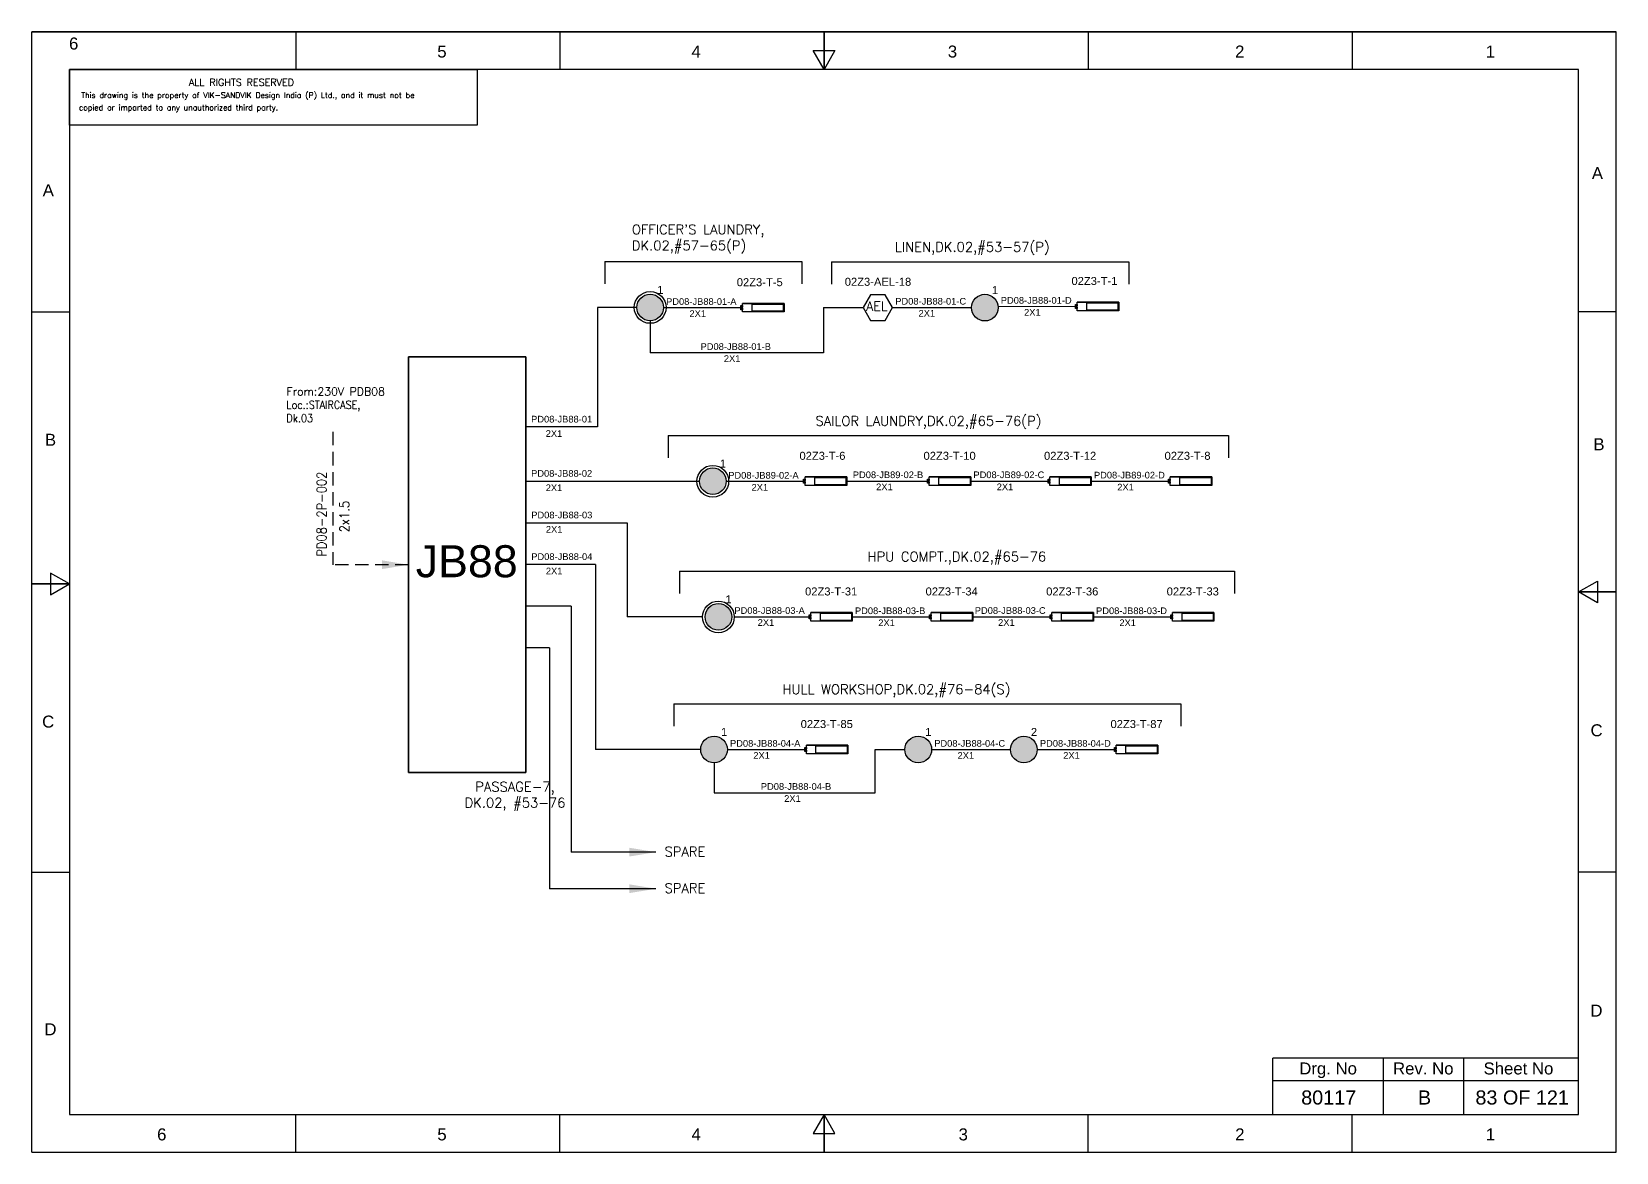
# Model space of a CAD drawing. Header units: inches. Extents: x -3311 to 1429, y -713 to 2436.
# Drawn here: x -2979.2 to -2682.2, y -152.6 to 57.4 of the extents above; entities that cross this region are included whole.
import ezdxf
from ezdxf.enums import TextEntityAlignment as Align

# ---------------------------------------------------------------- set-up
doc = ezdxf.new("R2010")
doc.units = ezdxf.units.IN
doc.linetypes.add('HIDDEN', pattern=[0.375, 0.25, -0.125])
doc.linetypes.add('SOLID', pattern=[0])
for name, color, linetype, lineweight in [('ELEC_TXT-025', 1, 'Continuous', 25), ('HEL-025', 1, 'Continuous', 25), ('HEL-035', 2, 'Continuous', 35)]:
    doc.layers.add(name, color=color, linetype=linetype, lineweight=lineweight)
doc.layers.add('LINE', color=3, linetype='SOLID')
doc.styles.add('_NORMAL', font='arial.ttf')
doc.styles.add('ROMANS', font='simplex.shx', dxfattribs={"width": 0.88})
doc.styles.get("Standard").update_dxf_attribs({"font": 'arial.ttf'})
doc.dimstyles.get("Standard").update_dxf_attribs({"dimtxt": 0.18, "dimasz": 0.18, "dimexe": 0.18, "dimexo": 0.0625, "dimgap": 0.09, "dimtad": 0, "dimtih": 1, "dimtoh": 1, "dimdec": 4, "dimzin": 0, "dimdsep": 46, "dimtxsty": 'Standard', "dimcen": 0.09, "dimadec": 0, "dimazin": 0, "dimtfac": 1, "dimtdec": 4, "dimtofl": 0, "dimtmove": 0, "dimatfit": 3, "dimfxl": 1, "dimtolj": 1, "dimtzin": 0, "dimarcsym": 0})

# ---------------------------------------------------------------- blocks, each defined once
blk = doc.blocks.new('fr')
at = {"color": 7, "linetype": 'Continuous'}
for p, q in [((33763.99, 4500.4), (33466.99, 4500.4)), ((33466.99, 4500.4), (33763.99, 4500.4)), ((33466.99, 4290.33), (33466.99, 4500.4)), ((33516.49, 4500.4), (33516.49, 4493.33)), ((33565.99, 4500.4), (33565.99, 4493.33)), ((33615.49, 4500.4), (33615.49, 4493.33)), ((33615.49, 4493.33), (33615.49, 4500.4)), ((33615.49, 4500.4), (33615.49, 4493.33)), ((33664.99, 4500.4), (33664.99, 4493.33)), ((33714.49, 4500.4), (33714.49, 4493.33)), ((33763.99, 4290.33), (33763.99, 4500.4)), ((33763.99, 4290.33), (33763.99, 4500.4)), ((33615.49, 4493.33), (33613.45, 4496.87)), ((33613.45, 4496.87), (33617.53, 4496.87)), ((33617.53, 4496.87), (33615.49, 4493.33)), ((33756.92, 4493.33), (33474.06, 4493.33)), ((33474.06, 4493.33), (33474.06, 4297.41)), ((33756.92, 4297.41), (33756.92, 4493.33)), ((33466.99, 4447.89), (33474.06, 4447.89)), ((33763.99, 4447.89), (33756.92, 4447.89)), ((33474.06, 4396.87), (33470.53, 4398.91)), ((33470.53, 4398.91), (33470.53, 4394.83)), ((33466.99, 4396.87), (33474.06, 4396.87)), ((33474.06, 4396.87), (33466.99, 4396.87)), ((33466.99, 4396.87), (33474.06, 4396.87)), ((33470.53, 4394.83), (33474.06, 4396.87)), ((33756.92, 4395.37), (33760.45, 4397.41)), ((33760.45, 4397.41), (33760.45, 4393.33)), ((33763.99, 4395.37), (33756.92, 4395.37)), ((33760.45, 4393.33), (33756.92, 4395.37)), ((33756.92, 4395.37), (33763.99, 4395.37)), ((33763.99, 4395.37), (33756.92, 4395.37)), ((33466.99, 4342.85), (33474.06, 4342.85)), ((33763.99, 4342.85), (33756.92, 4342.85)), ((33474.06, 4297.41), (33756.92, 4297.41)), ((33516.49, 4290.33), (33516.49, 4297.41)), ((33565.99, 4290.33), (33565.99, 4297.41)), ((33615.49, 4297.41), (33613.45, 4293.87)), ((33615.49, 4290.33), (33615.49, 4297.41)), ((33617.53, 4293.87), (33615.49, 4297.41)), ((33615.49, 4297.41), (33615.49, 4290.33)), ((33615.49, 4290.33), (33615.49, 4297.41)), ((33664.99, 4290.33), (33664.99, 4297.41)), ((33714.49, 4290.33), (33714.49, 4297.41)), ((33613.45, 4293.87), (33617.53, 4293.87)), ((33466.99, 4290.33), (33763.99, 4290.33)), ((33466.99, 4290.33), (33763.99, 4290.33))]:
    blk.add_line(p, q, dxfattribs=at)
at = {"color": 7, "style": '_NORMAL'}
for s, p in [('6', (33474.86, 4498.18)), ('5', (33543.88, 4496.68)), ('4', (33591.52, 4496.68)), ('3', (33639.57, 4496.68)), ('2', (33693.41, 4496.68)), ('1', (33740.39, 4496.68)), ('A', (33760.45, 4473.88)), ('A', (33470.1, 4470.68)), ('B', (33470.52, 4423.9)), ('B', (33760.74, 4423.06)), ('C', (33470.08, 4371.07)), ('C', (33760.29, 4369.44)), ('D', (33760.27, 4316.89)), ('D', (33470.51, 4313.39)), ('6', (33491.37, 4293.69)), ('5', (33543.89, 4293.69)), ('4', (33591.53, 4293.69)), ('3', (33641.59, 4293.69)), ('2', (33693.43, 4293.69)), ('1', (33740.41, 4293.69))]:
    blk.add_text(s, height=2.25, dxfattribs=at).set_placement(p, align=Align.MIDDLE_CENTER)
blk = doc.blocks.new('A$C4BAD7D21')
at = {"layer": 'HEL-025'}
blk.add_lwpolyline([(-34000, 0), (-34000, 2086), (-18714, 2086), (-18714, 0)], close=True, dxfattribs=at)
at = {"layer": 'HEL-025', "style": 'ROMANS'}
for s, p in [('This drawing is the property of VIK-SANDVIK Design India (P) Ltd., and it must not be', (-33558, 1016)), (' copied or imparted to any unauthorized third party.', (-33785, 550))]:
    blk.add_text(s, height=210, dxfattribs=at).set_placement(p)
at = {"layer": 'HEL-035', "style": 'ROMANS'}
blk.add_text('     ALL RIGHTS RESERVED', height=262.5, dxfattribs=at).set_placement((-30497, 1476))
blk = doc.blocks.new('FIXED_KEY_SWITCH')
h = blk.add_hatch(color=1)
h.dxf.hatch_style = 1
edge = h.paths.add_edge_path()
edge.add_arc((848.13, 1737.46), 2.5, 0, 360)
at = {"color": 1}
blk.add_circle((848.13, 1737.46), 2.5, dxfattribs=at)
at = {"color": 7, "insert": (849.44, 1741.5), "char_height": 1.5, "attachment_point": 1, "style": '_NORMAL'}
blk.add_mtext_dynamic_manual_height_columns('1', width=1.5, gutter_width=7.5, heights=[0], dxfattribs=at)
blk = doc.blocks.new('SWT')
blk.add_blockref('FIXED_KEY_SWITCH', (0, 0))
blk.add_attdef('TAG_NO', (844.55, 1741.11), '', height=1.5)
blk = doc.blocks.new('2A')
at = {"color": 7, "lineweight": -3, "ltscale": 2.5}
blk.add_line((790.02, 1997.62, -0.03), (782.23, 1997.62, -0.03), dxfattribs=at)
at = {"color": 7, "lineweight": -3, "ltscale": 2.5, "elevation": -0.03}
for points in [[(781.91, 1997.21), (782.23, 1997.21), (782.23, 1996.94), (781.91, 1996.94)], [(781.91, 1996.7), (782.23, 1996.7), (782.23, 1996.44), (781.91, 1996.44)], [(782.23, 1997.62), (790.02, 1997.62), (790.02, 1996.02), (782.23, 1996.02)], [(784.03, 1997.5), (789.88, 1997.5), (789.88, 1996.14), (784.03, 1996.14)]]:
    blk.add_lwpolyline(points, close=True, dxfattribs=at)
blk = doc.blocks.new('LED TUBE LIGHT 30W')
blk.add_blockref('2A', (179.91, -357.89))
blk.add_attdef('TAG_NO.', (962.52, 1642.97), '', height=1.5)
blk = doc.blocks.new('AEL')
at = {"color": 4}
blk.add_lwpolyline([(989.98, -190.09), (992.75, -190.09), (994.14, -187.69), (992.75, -185.28), (989.98, -185.28), (988.59, -187.69)], close=True, dxfattribs=at)
at = {"color": 4, "style": 'ROMANS'}
blk.add_text('AEL', height=1.725, dxfattribs=at).set_placement((989.2, -188.27))
blk = doc.blocks.new('AEL_L')
blk.add_blockref('AEL', (0, 0))
blk.add_attdef('TAG_NO', (986.55, -183.59), '', height=1.5)
blk = doc.blocks.new('RHS_SWITCH')
h = blk.add_hatch(color=1)
h.dxf.hatch_style = 1
edge = h.paths.add_edge_path()
edge.add_arc((2068.03, 3653.6), 2, 0, 360)
at = {"color": 1}
blk.add_circle((2068.03, 3653.6), 2, dxfattribs=at)
at = {"color": 7, "insert": (2069.08, 3656.84), "char_height": 1.2, "attachment_point": 1, "style": '_NORMAL'}
blk.add_mtext_dynamic_manual_height_columns('2', width=1.5, gutter_width=7.5, heights=[0], dxfattribs=at)

msp = doc.modelspace()

# ---------------------------------------------------------------- linework, layer by layer
for p, q in [((-2871.79, 14.33, -0.05), (-2834.87, 14.33, -0.05)), ((-2829.32, 14.27, -0.05), (-2773.61, 14.27, -0.05)), ((-2873.19, 5.73), (-2873.19, -16.67)), ((-2865.8, 5.73), (-2873.19, 5.73)), ((-2863.3, 3.23), (-2863.3, -2.74)), ((-2830.81, 5.7), (-2830.81, -2.74)), ((-2830.81, -2.74), (-2863.3, -2.74)), ((-2859.94, -18.29, -0.08), (-2754.89, -18.29, -0.08)), ((-2867.61, -34.64), (-2867.61, -52.27)), ((-2873.53, -42.44), (-2886.59, -42.44)), ((-2873.53, -42.44), (-2873.53, -77.13)), ((-2857.8, -43.67, -0.05), (-2753.77, -43.67, -0.05)), ((-2878.08, -50.24), (-2886.59, -50.24)), ((-2878.08, -50.24), (-2878.08, -96.37)), ((-2853.48, -52.27), (-2867.61, -52.27)), ((-2882.18, -58.04), (-2886.59, -58.04)), ((-2882.18, -58.04), (-2882.18, -103.23)), ((-2858.85, -68.54, -0.05), (-2763.84, -68.54, -0.05)), ((-2853.83, -77.13), (-2873.53, -77.13)), ((-2821.15, -85.26), (-2821.15, -77.13)), ((-2821.15, -77.13), (-2815.55, -77.13)), ((-2851.33, -79.63), (-2851.33, -85.26)), ((-2851.33, -85.26), (-2821.15, -85.26))]:
    msp.add_line(p, q)
at = {"color": 7, "linetype": 'Continuous'}
for p, q in [((-2689.29, -134.97), (-2746.61, -134.97)), ((-2746.61, -145.57), (-2746.61, -134.97)), ((-2725.84, -145.57), (-2725.84, -134.97)), ((-2710.82, -145.57), (-2710.82, -134.97)), ((-2746.61, -139.15), (-2689.29, -139.15))]:
    msp.add_line(p, q, dxfattribs=at)
at = {"linetype": 'HIDDEN', "ltscale": 10}
msp.add_lwpolyline([(-2922.8, -17.61), (-2922.8, -42.49)], dxfattribs=at)
at = {"layer": 'LINE', "color": 0}
for p, q in [((-2871.79, 14.33, -0.05), (-2871.79, 10.14, -0.05)), ((-2834.87, 14.33, -0.05), (-2834.87, 10.14, -0.05)), ((-2829.32, 14.27, -0.05), (-2829.32, 10.08, -0.05)), ((-2773.61, 14.27, -0.05), (-2773.61, 10.08, -0.05)), ((-2798.08, 5.95), (-2783.28, 5.93)), ((-2860.8, 5.7), (-2846.01, 5.7)), ((-2830.81, 5.7), (-2823.42, 5.7)), ((-2817.86, 5.7), (-2803.07, 5.7)), ((-2908.59, -3.54), (-2908.59, -81.44)), ((-2886.59, -3.54), (-2908.59, -3.54)), ((-2886.59, -81.44), (-2886.59, -3.54)), ((-2873.19, -16.67), (-2886.59, -16.67)), ((-2859.94, -18.29, -0.08), (-2859.94, -22.48, -0.08)), ((-2754.89, -18.29, -0.08), (-2754.89, -22.48, -0.08)), ((-2886.59, -26.84, 0.04), (-2854.06, -26.84, -0.03)), ((-2849.06, -26.84, -0.03), (-2834.26, -26.84, -0.03)), ((-2826.46, -26.84, -0.03), (-2811.01, -26.84, -0.03)), ((-2803.21, -26.84, -0.03), (-2788.42, -26.84, -0.03)), ((-2780.62, -26.84, -0.03), (-2765.82, -26.84, -0.03)), ((-2886.56, -34.64), (-2867.61, -34.64)), ((-2857.8, -43.67, -0.05), (-2857.8, -47.86, -0.05)), ((-2753.77, -43.67, -0.05), (-2753.77, -47.91, -0.05)), ((-2847.53, -52.27), (-2833.21, -52.27)), ((-2825.41, -52.27), (-2810.62, -52.27)), ((-2802.82, -52.27), (-2788.02, -52.27)), ((-2780.22, -52.27), (-2765.43, -52.27)), ((-2858.85, -68.54, -0.05), (-2858.85, -72.73, -0.05)), ((-2763.84, -68.54, -0.05), (-2763.84, -72.73, -0.05)), ((-2848.83, -77.13), (-2834.03, -77.13)), ((-2810.55, -77.13), (-2795.75, -77.13)), ((-2790.75, -77.13), (-2775.95, -77.13)), ((-2908.59, -81.44), (-2886.59, -81.44))]:
    msp.add_line(p, q, dxfattribs=at)
msp.add_lwpolyline([(-2908.59, -3.54), (-2886.59, -3.54), (-2886.59, -81.44), (-2908.59, -81.44)], close=True, dxfattribs=at)
for centre in [(-2863.3, 5.73), (-2851.56, -26.84, -0.03), (-2850.51, -52.27)]:
    msp.add_circle(centre, 2.97, dxfattribs=at)

# ---------------------------------------------------------------- block references
for name, p in [('fr', (-36446.21, -4442.97)), ('SWT', (-3711.43, -1731.73)), ('SWT', (-3648.7, -1731.76)), ('SWT', (-3699.69, -1764.3, -0.03)), ('SWT', (-3698.64, -1789.73)), ('SWT', (-3699.46, -1814.59)), ('SWT', (-3661.18, -1814.59))]:
    msp.add_blockref(name, p)
ref = msp.add_blockref('LED TUBE LIGHT 30W', (-3808.14, -1633.23, 0.03))
ref.add_attrib('TAG_NO.', '02Z3-T-5', (-2847.07, 9.72, 0.03), dxfattribs={"height": 1.5})
ref = msp.add_blockref('AEL_L', (-3812, 193.39))
ref.add_attrib('TAG_NO', '02Z3-AEL-18', (-2826.83, 9.8), dxfattribs={"color": 4, "height": 1.5})
ref = msp.add_blockref('LED TUBE LIGHT 30W', (-3745.41, -1633, 0.03))
ref.add_attrib('TAG_NO.', '02Z3-T-1', (-2784.34, 9.95, 0.03), dxfattribs={"height": 1.5})
ref = msp.add_blockref('LED TUBE LIGHT 30W', (-3796.39, -1665.76))
ref.add_attrib('TAG_NO.', '02Z3-T-6', (-2835.32, -22.82), dxfattribs={"height": 1.5})
ref = msp.add_blockref('LED TUBE LIGHT 30W', (-3773.14, -1665.76))
ref.add_attrib('TAG_NO.', '02Z3-T-10', (-2812.07, -22.82), dxfattribs={"height": 1.5})
ref = msp.add_blockref('LED TUBE LIGHT 30W', (-3750.55, -1665.76))
ref.add_attrib('TAG_NO.', '02Z3-T-12', (-2789.48, -22.82), dxfattribs={"height": 1.5})
ref = msp.add_blockref('LED TUBE LIGHT 30W', (-3727.96, -1665.76))
ref.add_attrib('TAG_NO.', '02Z3-T-8', (-2766.89, -22.82), dxfattribs={"height": 1.5})
ref = msp.add_blockref('LED TUBE LIGHT 30W', (-3795.34, -1691.2, 0.03))
ref.add_attrib('TAG_NO.', '02Z3-T-31', (-2834.27, -48.25, 0.03), dxfattribs={"height": 1.5})
ref = msp.add_blockref('LED TUBE LIGHT 30W', (-3772.75, -1691.2, 0.03))
ref.add_attrib('TAG_NO.', '02Z3-T-34', (-2811.68, -48.25, 0.03), dxfattribs={"height": 1.5})
ref = msp.add_blockref('LED TUBE LIGHT 30W', (-3750.15, -1691.2, 0.03))
ref.add_attrib('TAG_NO.', '02Z3-T-36', (-2789.08, -48.25, 0.03), dxfattribs={"height": 1.5})
ref = msp.add_blockref('LED TUBE LIGHT 30W', (-3727.56, -1691.2, 0.03))
ref.add_attrib('TAG_NO.', '02Z3-T-33', (-2766.49, -48.25, 0.03), dxfattribs={"height": 1.5})
ref = msp.add_blockref('LED TUBE LIGHT 30W', (-3796.16, -1716.06, 0.03))
ref.add_attrib('TAG_NO.', '02Z3-T-85', (-2835.09, -73.11, 0.03), dxfattribs={"height": 1.5})
ref = msp.add_blockref('LED TUBE LIGHT 30W', (-3738.09, -1716.06, 0.03))
ref.add_attrib('TAG_NO.', '02Z3-T-87', (-2777.02, -73.11, 0.03), dxfattribs={"height": 1.5})
at = {"layer": 'ELEC_TXT-025', "color": 0, "xscale": 0.005, "yscale": 0.005, "zscale": 0.005}
msp.add_blockref('A$C4BAD7D21', (-2802.15, 39.93), dxfattribs=at)
at = {"layer": 'LINE', "color": 7, "xscale": 1.25, "yscale": 1.25, "zscale": 1.25}
msp.add_blockref('RHS_SWITCH', (-5378.29, -4644.14), dxfattribs=at)

# ---------------------------------------------------------------- texts
at = {"color": 7}
for s, p in [('PD08-JB88-01-A', (-2860.32, 6.22, -0.03)), ('PD08-JB88-01-C', (-2817.37, 6.27)), ('PD08-JB88-01-D', (-2797.59, 6.44, -0.03)), ('2X1', (-2855.94, 3.96, -0.03)), ('2X1', (-2813, 4.02)), ('2X1', (-2793.22, 4.19, -0.03)), ('PD08-JB88-01-B', (-2853.86, -2.22, -0.03)), ('2X1', (-2849.49, -4.47, -0.03)), ('PD08-JB88-01', (-2885.62, -15.83)), ('2X1', (-2882.88, -18.52)), ('PD08-JB88-02', (-2885.62, -26)), ('PD08-JB89-02-A', (-2848.67, -26.36, -0.03)), ('PD08-JB89-02-B', (-2825.32, -26.26, -0.03)), ('PD08-JB89-02-C', (-2802.72, -26.26, -0.03)), ('PD08-JB89-02-D', (-2780.13, -26.32, -0.05)), ('2X1', (-2882.88, -28.69)), ('2X1', (-2844.3, -28.61, -0.03)), ('2X1', (-2820.95, -28.52, -0.03)), ('2X1', (-2798.35, -28.52, -0.03)), ('2X1', (-2775.76, -28.57, -0.05)), ('PD08-JB88-03', (-2885.59, -33.8)), ('2X1', (-2882.85, -36.49)), ('PD08-JB88-04', (-2885.59, -41.6)), ('2X1', (-2882.85, -44.29)), ('PD08-JB88-03-A', (-2847.52, -51.7)), ('PD08-JB88-03-B', (-2824.92, -51.75, -0.03)), ('PD08-JB88-03-C', (-2802.46, -51.7, -0.03)), ('PD08-JB88-03-D', (-2779.73, -51.75, -0.03)), ('2X1', (-2843.15, -53.95)), ('2X1', (-2820.55, -54, -0.03)), ('2X1', (-2798.09, -53.95)), ('2X1', (-2775.36, -54, -0.03)), ('PD08-JB88-04-A', (-2848.34, -76.61, -0.03)), ('PD08-JB88-04-C', (-2810.06, -76.61, -0.03)), ('PD08-JB88-04-D', (-2790.26, -76.61, -0.03)), ('2X1', (-2843.97, -78.87, -0.03)), ('2X1', (-2805.69, -78.87, -0.03)), ('2X1', (-2785.89, -78.87, -0.03)), ('PD08-JB88-04-B', (-2842.56, -84.69)), ('2X1', (-2838.19, -86.95))]:
    msp.add_text(s, height=1.25, dxfattribs=at).set_placement(p)
at = {"color": 7, "lineweight": 30}
msp.add_text('JB88 ', height=6, dxfattribs=at).set_placement((-2896.52, -41.84), align=Align.MIDDLE_CENTER)
at = {"color": 7}
for s, height, p in [('Drg. No', 2.246, (-2736.24, -136.92)), ('Rev. No', 2.246, (-2718.4, -136.92)), ('Sheet No', 2.246, (-2700.56, -136.92)), ('80117', 2.653, (-2736.13, -142.36)), ('B', 2.65, (-2718.16, -142.36)), ('83 OF 121', 2.653, (-2699.87, -142.36))]:
    msp.add_text(s, height=height, dxfattribs=at).set_placement(p, align=Align.MIDDLE_CENTER)
at = {"color": 7, "char_height": 1.8, "attachment_point": 1, "style": '_NORMAL'}
for s, insert, width in [("{\\Fromans|c0;\\C2;OFFICER'S LAUNDRY,\\PDK.02,#57-65(P)}", (-2866.73, 21.25, 0.22), 52.0451), ('{\\Fromans|c0;\\C2;LINEN,DK.02,#53-57(P)}', (-2817.43, 17.98, 0.22), 74.1776), ('{\\Fromans|c0;\\C2;SAILOR LAUNDRY,DK.02,#65-76(P)}', (-2832.32, -14.64, 0.19), 52.0451), ('{\\Fromans|c0;\\C2;HPU COMPT.,DK.02,#65-76}', (-2822.56, -40.07, 0.22), 74.1776), ('{\\Fromans|c0;\\C2;HULL WORKSHOP,DK.02,#76-84(S)}', (-2838.52, -64.94, 0.22), 74.1776), ('{\\Fromans|c0;\\C2;SPARE}', (-2860.59, -95.38), 8.1658), ('{\\Fromans|c0;\\C2;SPARE}', (-2860.59, -102.23), 8.1658)]:
    msp.add_mtext(s, dxfattribs=dict(at, insert=insert, width=width))
at = {"color": 7, "insert": (-2931.47, -9.27), "char_height": 1.5, "width": 36.8884, "attachment_point": 1}
msp.add_mtext('{\\Fromans|c0;\\C2;From:230V PDB08 \\P\\Fsimplex|c0;\\W0.88;Loc.:STAIRCASE,      \\PDk.03}', dxfattribs=at)
at = {"color": 7, "insert": (-2925.79, -41), "char_height": 1.8, "width": 17.1296, "attachment_point": 1, "rotation": 90, "style": '_NORMAL'}
msp.add_mtext('{\\Fromans|c0;\\W0.88;PD08-2P-002}', dxfattribs=at)
at = {"color": 7, "insert": (-2921.52, -36.43), "char_height": 1.8, "attachment_point": 1, "rotation": 90, "style": '_NORMAL'}
msp.add_mtext('{\\Fsimplex|c0;\\W0.88;2x1.5}', dxfattribs=at)
at = {"color": 7, "insert": (-2898.08, -83.2), "char_height": 1.8, "attachment_point": 1, "style": '_NORMAL'}
msp.add_mtext('\\pxqc;{\\Fromans|c0;\\C2;PASSAGE-7, \\PDK.02, #53-76}', dxfattribs=at)

# ---------------------------------------------------------------- leaders
at = {"linetype": 'HIDDEN', "ltscale": 10}
msp.add_leader([(-2908.59, -42.49), (-2922.8, -42.49)], dimstyle='Standard', override={"dimasz": 5, "dimarcsym": 1}, dxfattribs=at)
for points in [[(-2862.21, -96.37), (-2878.08, -96.37)], [(-2862.21, -103.23), (-2882.18, -103.23)]]:
    msp.add_leader(points, dimstyle='Standard', override={"dimasz": 5, "dimarcsym": 1})

doc.saveas('drawing.dxf')
